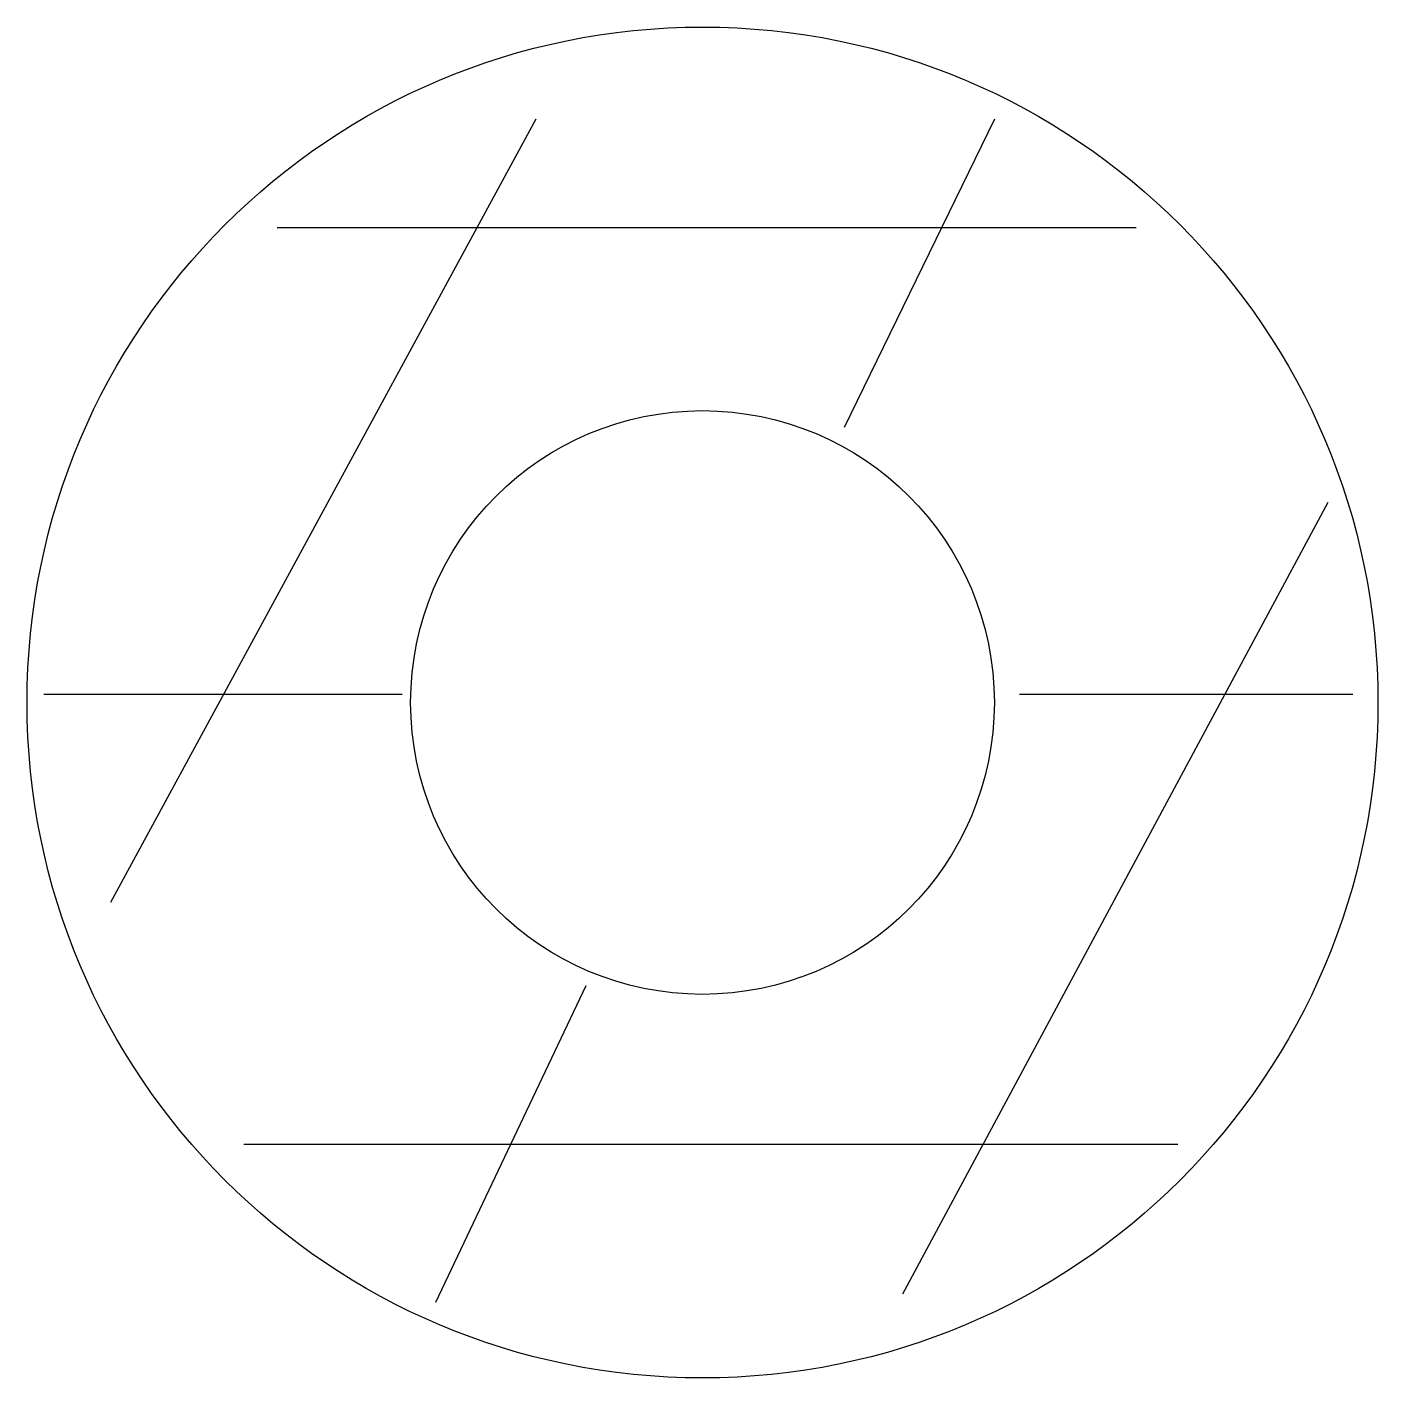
# Model space of a CAD drawing. Extents: x -1.01 to 1.01, y -1.01 to 1.01.
import ezdxf

# ---------------------------------------------------------------- set-up
doc = ezdxf.new("R2010")
doc.units = 0
doc.layers.get('0').update_dxf_attribs({"linetype": 'CONTINUOUS'})

msp = doc.modelspace()

# ---------------------------------------------------------------- linework, layer by layer
at = {"color": 0}
for p, q in [((-0.2502, 0.875), (-0.8881, -0.3)), ((0.4378, 0.875), (0.2127, 0.4125)), ((-0.638, 0.7125), (0.6505, 0.7125)), ((0.9382, 0.3), (0.3002, -0.8875)), ((-0.9882, 0.0125), (-0.4503, 0.0125)), ((0.4753, 0.0125), (0.9757, 0.0125)), ((-0.1751, -0.425), (-0.4003, -0.9)), ((-0.688, -0.6625), (0.713, -0.6625))]:
    msp.add_line(p, q, dxfattribs=at)
for radius in [1.0132, 0.4378]:
    msp.add_circle((0, 0), radius, dxfattribs=at)

doc.saveas('drawing.dxf')
